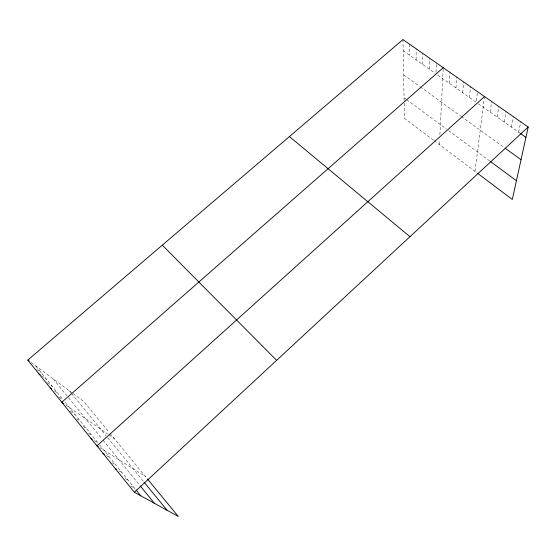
<?xml version="1.0" encoding="UTF-8"?>
<svg xmlns="http://www.w3.org/2000/svg" width="556" height="556" viewBox="0 0 556 556"><rect width="100%" height="100%" fill="white"/><g stroke="black" fill="none" stroke-linecap="round" stroke-linejoin="round"><path stroke-width="0.42" stroke-dasharray="2.78 2.08" d="M416.11 59.846L416.138 48.775M422.664 64.475L422.824 53.439M429.281 69.152L429.566 58.151M436.022 72.176L436.37 62.904M439.4 144.616L439.643 139.758M439.893 134.802L443.243 67.7M449.297 83.282L449.971 72.405M455.955 87.98L456.761 77.145M462.668 92.72L463.607 81.927M469.445 97.508L470.522 86.757M477.312 93.276L476.283 102.332L437.308 74.817M474.991 171.38L484.436 97.369M490.149 112.124L491.65 101.512M497.175 117.08L498.822 106.523M504.264 122.091L506.064 111.582M511.423 127.143L513.376 116.684M518.644 132.238L520.75 121.84M130.848 485.951L134.455 487.994M125.288 478.584L128.221 480.287M119.074 470.89L122.063 472.663M111.874 462.634L115.961 465.115M106.467 455.51L109.921 457.651M99.739 447.601L145.38 476.436M94.478 440.665L98.037 442.944L64.67 401.675M88.585 433.353L92.185 435.709M83.073 426.341L86.388 428.544M76.631 418.737L80.655 421.448M70.23 411.183L74.984 414.428M65.928 405.102L107.628 433.972M108.955 434.896L114.202 438.531M58.769 396.977L62.244 399.416M403.163 50.707L435.292 73.392M478.355 103.798L519.964 133.176M54.446 390.882L57.956 393.37M47.142 382.688L52.34 386.427M403.621 74.858L419.53 86.354M420.225 86.854L460.632 116.051M461.278 116.517L504.473 147.722M41.526 375.738L46.787 379.553M36.64 369.344L41.283 372.749M404.052 97.773L406.026 99.232M406.686 99.719L446.454 129.068M448.49 130.57L489.6 160.913M31.15 362.54L71.814 392.654M73.051 393.572L83.747 401.495L109.018 432.22M433.458 140.147L404.434 118.324L404.149 103.055M434.118 140.64L477.02 172.909M110.053 433.478L146.992 478.389M69.333 390.819L70.869 392.696M71.383 393.321L106.001 435.633M107.593 437.572L143.629 481.607M53.112 378.803L102.026 438.927M103.041 440.178L139.646 485.166M35.834 366.008L63.113 399.75M99.649 444.939L135.504 489.294M402.954 39.566L404.108 100.789M409.515 44.146L409.605 55.259"/><path stroke-width="0.83" d="M147.528 479.043L178.274 516.434L134.364 492.268L27.8 360.059L402.954 39.566L528.2 127.039L512.326 199.458L477.701 173.416M134.364 492.268L528.2 127.039M484.54 96.549L96.939 445.829L98.336 446.718M443.243 67.7L61.806 402.245L63.864 403.677M115.349 468.673L116.843 469.563M103.006 453.362L104.389 454.224M90.927 438.378L92.352 439.289M520.631 133.642L525.934 137.388M50.235 387.893L51.638 388.887M505.154 148.216L521.042 159.69M38.899 373.827L40.213 374.786M490.239 161.386L516.434 180.714M27.8 360.059L29.141 361.052M289.398 136.574L409.96 236.696M162.296 245.161L276.617 360.351M144.136 482.233L167.085 510.276M140.188 485.833L154.387 503.284M136.025 489.94L140.751 495.778"/></g></svg>
